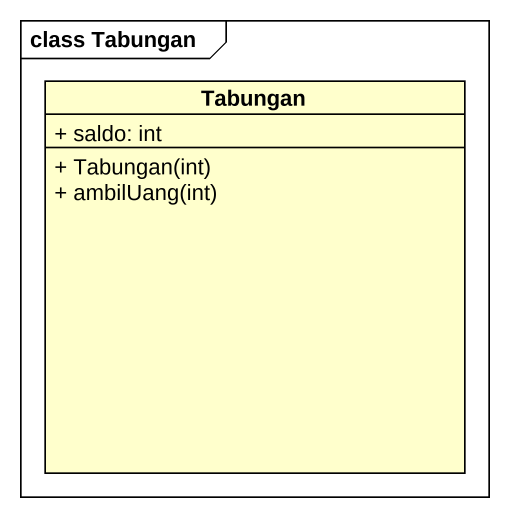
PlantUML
@startuml
mainframe class Tabungan
hide circle
hide empty members
skinparam classAttributeIconSize 0
class Tabungan {
  + saldo: int
  + Tabungan(int)
  + ambilUang(int)
}
@enduml
